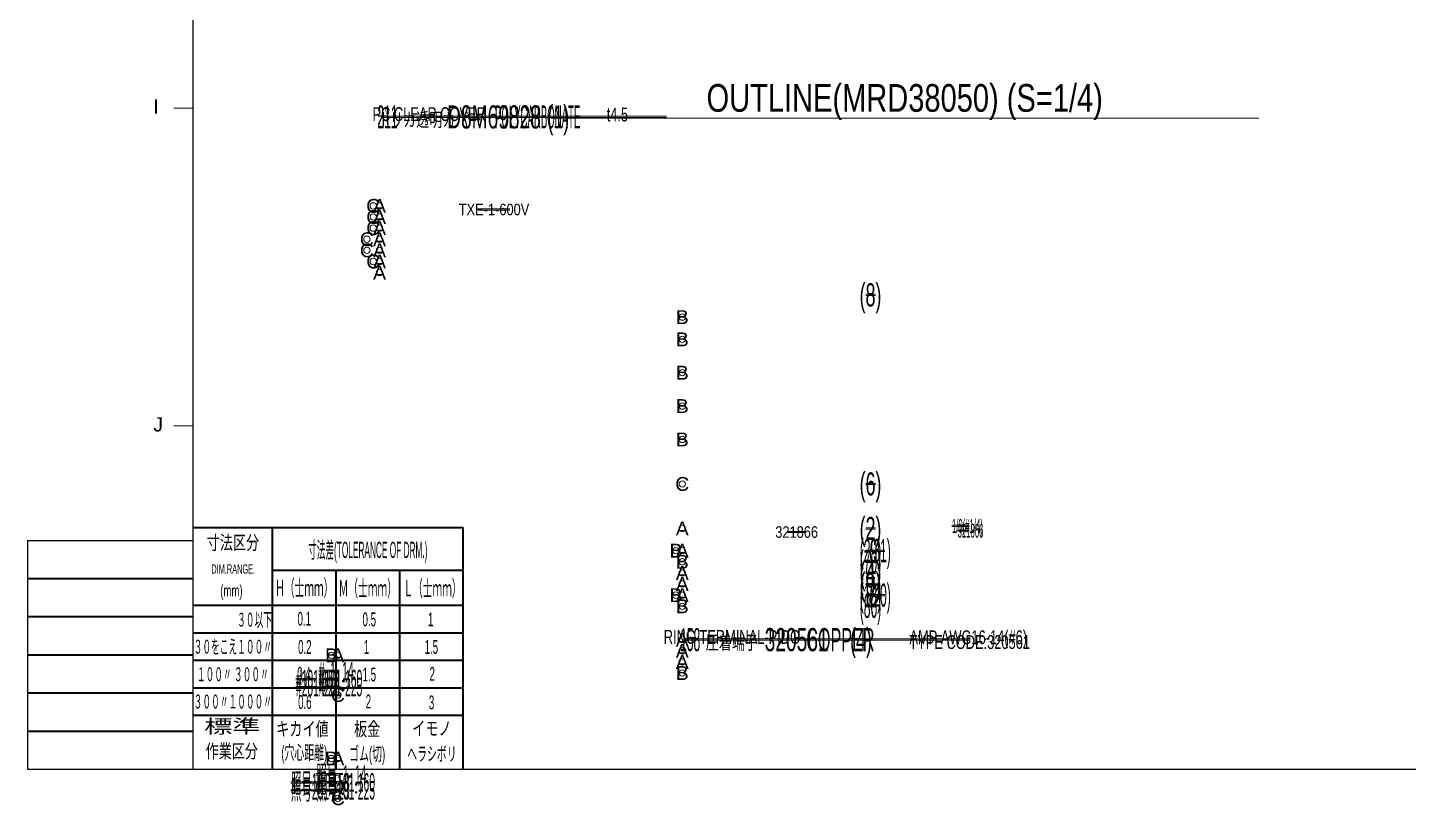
# Model space of a CAD drawing. Header units: millimetres. Extents: x 10 to 821, y 12 to 580.
# Drawn here: x 9.5 to 226.7, y 14.3 to 136.7 of the extents above; entities that cross this region are included whole.
import ezdxf
from ezdxf.enums import TextEntityAlignment as Align

# ---------------------------------------------------------------- set-up
doc = ezdxf.new("R2010")
doc.units = ezdxf.units.MM
doc.layers.add('05', color=7, linetype='Continuous')
doc.layers.add('図面枠B6M', color=7, linetype='Continuous')
doc.styles.add('HG丸ｺﾞｼｯｸM-PRO', font='')
doc.styles.get('HG丸ｺﾞｼｯｸM-PRO').set_extended_font_data('HG丸ｺﾞｼｯｸM-PRO')

# ---------------------------------------------------------------- blocks, each defined once
blk = doc.blocks.new('BLKF023')
at = {"layer": '図面枠B6M', "color": 2, "linetype": 'Continuous', "lineweight": 25}
for p, q in [((35.5, 574), (35.5, 20)), ((9.5, 56), (9.5, 20)), ((9.5, 56), (35.5, 56)), ((9.5, 20), (821, 20))]:
    blk.add_line(p, q, dxfattribs=at)
at = {"layer": '図面枠B6M', "color": 4, "linetype": 'Continuous', "lineweight": 13}
for p, q in [((32.5, 124), (35.5, 124)), ((32.5, 74), (35.5, 74))]:
    blk.add_line(p, q, dxfattribs=at)
at = {"layer": '図面枠B6M', "color": 3, "linetype": 'Continuous', "lineweight": 35}
for p, q in [((35.5, 58), (78, 58)), ((48, 58), (48, 20)), ((78, 58), (78, 20)), ((9.5, 50), (35.5, 50)), ((48, 51.3), (78, 51.3)), ((58, 51.3), (58, 20)), ((68, 51.3), (68, 20)), ((35.5, 45.8), (78, 45.8)), ((9.5, 44), (35.5, 44)), ((35.5, 41.47), (78, 41.47)), ((9.5, 38), (35.5, 38)), ((35.5, 37.15), (78, 37.15)), ((35.5, 32.82), (78, 32.82)), ((9.5, 32), (35.5, 32)), ((35.5, 28.5), (78, 28.5)), ((9.5, 26), (35.5, 26))]:
    blk.add_line(p, q, dxfattribs=at)
at = {"layer": '図面枠B6M', "color": 4, "linetype": 'Continuous', "lineweight": 13, "style": 'HG丸ｺﾞｼｯｸM-PRO'}
for s, width, p in [('I', 1.00207, (29.29, 122.45)), ('J', 1.005117, (29.29, 72.45))]:
    blk.add_text(s, height=2.25, dxfattribs=dict(at, width=width)).set_placement(p, align=Align.BOTTOM_LEFT)
for s, height, width, p in [('寸法区分', 2.182, 0.692256, (41.81, 53.9)), ('(mm)', 1.818, 0.619256, (41.57, 46.64)), ('標準', 2.182, 1.489301, (41.71, 25)), ('作業区分', 2.182, 0.692256, (41.62, 21.1)), ('(穴心距離)', 2.182, 0.521231, (53.03, 20.86)), ('ゴム(切)', 2.182, 0.521232, (62.93, 20.67)), ('ヘラシボリ', 2.182, 0.521228, (73.11, 20.67))]:
    blk.add_text(s, height=height, dxfattribs=dict(at, width=width)).set_placement(p, align=Align.BOTTOM_CENTER)
for s, height, width, p in [('寸法差(TOLERANCE OF DRM.)', 2.5455, 0.382528, (63.02, 54.5)), ('DIM.RANGE.', 1.455, 0.522543, (41.85, 51.49)), ('Ｈ（士ｍｍ）', 2.545, 0.439786, (53.03, 48.51)), ('Ｍ（士ｍｍ）', 2.545, 0.439786, (63.02, 48.46)), ('Ｌ（士ｍｍ）', 2.545, 0.439786, (73.2, 48.46)), ('３０以下', 2.182, 0.44793, (45.2, 43.52)), ('0.1', 2.182, 0.522424, (53.03, 43.67)), ('0.5', 2.182, 0.522424, (63.26, 43.57)), ('1', 2.18, 0.521199, (72.92, 43.57)), ('３０をこえ１００〃', 2.182, 0.44793, (41.79, 39.27)), ('0.2', 2.182, 0.522424, (53.12, 39.23)), ('1', 2.18, 0.521199, (62.83, 39.23)), ('1.5', 2.182, 0.522424, (73.02, 39.23)), ('１００〃 ３００〃', 2.182, 0.448161, (41.79, 34.93)), ('0.4', 2.182, 0.522424, (52.98, 34.99)), ('1.5', 2.182, 0.522424, (63.26, 34.9)), ('2', 2.18, 0.521199, (73.16, 34.99)), ('３００〃１０００〃', 2.182, 0.44793, (41.79, 30.64)), ('0.6', 2.182, 0.522424, (53.12, 30.56)), ('2', 2.18, 0.521199, (63.12, 30.65)), ('3', 2.18, 0.521199, (73.06, 30.51)), ('キカイ値', 2.182, 0.692256, (52.74, 26.33)), ('板金', 2.182, 0.692256, (62.93, 26.33)), ('イモノ', 2.182, 0.692256, (73.11, 26.42))]:
    blk.add_text(s, height=height, dxfattribs=dict(at, width=width)).set_placement(p, align=Align.MIDDLE_CENTER)
blk = doc.blocks.new('BLKF221')
at = {"layer": '05', "color": 4, "linetype": 'Continuous', "lineweight": 13}
blk.add_circle((64.875, 108.625), 0.5, dxfattribs=at)
at = {"layer": '05', "color": 4, "linetype": 'Continuous', "lineweight": 13, "style": 'HG丸ｺﾞｼｯｸM-PRO', "width": 1.042301}
blk.add_text('A', height=2.182, dxfattribs=at).set_placement((64.875, 108.625), align=Align.MIDDLE_CENTER)
blk = doc.blocks.new('BLKF222')
at = {"layer": '05', "color": 4, "linetype": 'Continuous', "lineweight": 13}
blk.add_circle((64.875, 106.875), 0.5, dxfattribs=at)
at = {"layer": '05', "color": 4, "linetype": 'Continuous', "lineweight": 13, "style": 'HG丸ｺﾞｼｯｸM-PRO', "width": 1.042301}
blk.add_text('A', height=2.182, dxfattribs=at).set_placement((64.875, 106.875), align=Align.MIDDLE_CENTER)
blk = doc.blocks.new('BLKF223')
at = {"layer": '05', "color": 4, "linetype": 'Continuous', "lineweight": 13}
blk.add_circle((64.875, 105.125), 0.5, dxfattribs=at)
at = {"layer": '05', "color": 4, "linetype": 'Continuous', "lineweight": 13, "style": 'HG丸ｺﾞｼｯｸM-PRO', "width": 1.042301}
blk.add_text('A', height=2.182, dxfattribs=at).set_placement((64.875, 105.125), align=Align.MIDDLE_CENTER)
blk = doc.blocks.new('BLKF224')
at = {"layer": '05', "color": 4, "linetype": 'Continuous', "lineweight": 13}
blk.add_circle((64.875, 103.375), 0.5, dxfattribs=at)
at = {"layer": '05', "color": 4, "linetype": 'Continuous', "lineweight": 13, "style": 'HG丸ｺﾞｼｯｸM-PRO', "width": 1.042301}
blk.add_text('A', height=2.182, dxfattribs=at).set_placement((64.875, 103.375), align=Align.MIDDLE_CENTER)
blk = doc.blocks.new('BLKF225')
at = {"layer": '05', "color": 4, "linetype": 'Continuous', "lineweight": 13}
blk.add_circle((64.875, 101.625), 0.5, dxfattribs=at)
at = {"layer": '05', "color": 4, "linetype": 'Continuous', "lineweight": 13, "style": 'HG丸ｺﾞｼｯｸM-PRO', "width": 1.042301}
blk.add_text('A', height=2.182, dxfattribs=at).set_placement((64.875, 101.625), align=Align.MIDDLE_CENTER)
blk = doc.blocks.new('BLKF228')
at = {"layer": '05', "color": 4, "linetype": 'Continuous', "lineweight": 13}
blk.add_circle((64.875, 99.875), 0.5, dxfattribs=at)
at = {"layer": '05', "color": 4, "linetype": 'Continuous', "lineweight": 13, "style": 'HG丸ｺﾞｼｯｸM-PRO', "width": 1.042301}
blk.add_text('A', height=2.182, dxfattribs=at).set_placement((64.875, 99.875), align=Align.MIDDLE_CENTER)
blk = doc.blocks.new('BLKF229')
at = {"layer": '05', "color": 4, "linetype": 'Continuous', "lineweight": 13}
blk.add_circle((112.5, 57.875), 0.5, dxfattribs=at)
at = {"layer": '05', "color": 4, "linetype": 'Continuous', "lineweight": 13, "style": 'HG丸ｺﾞｼｯｸM-PRO', "width": 1.042301}
blk.add_text('A', height=2.182, dxfattribs=at).set_placement((112.5, 57.875), align=Align.MIDDLE_CENTER)
blk = doc.blocks.new('BLKF234')
at = {"layer": '05', "color": 4, "linetype": 'Continuous', "lineweight": 13}
blk.add_circle((112.5, 54.375), 0.5, dxfattribs=at)
at = {"layer": '05', "color": 4, "linetype": 'Continuous', "lineweight": 13, "style": 'HG丸ｺﾞｼｯｸM-PRO', "width": 1.042301}
blk.add_text('A', height=2.182, dxfattribs=at).set_placement((112.5, 54.375), align=Align.MIDDLE_CENTER)
blk = doc.blocks.new('BLKF235')
at = {"layer": '05', "color": 4, "linetype": 'Continuous', "lineweight": 13}
blk.add_circle((112.5, 50.875), 0.5, dxfattribs=at)
at = {"layer": '05', "color": 4, "linetype": 'Continuous', "lineweight": 13, "style": 'HG丸ｺﾞｼｯｸM-PRO', "width": 1.042301}
blk.add_text('A', height=2.182, dxfattribs=at).set_placement((112.5, 50.875), align=Align.MIDDLE_CENTER)
blk = doc.blocks.new('BLKF236')
at = {"layer": '05', "color": 4, "linetype": 'Continuous', "lineweight": 13}
blk.add_circle((112.5, 49.125), 0.5, dxfattribs=at)
at = {"layer": '05', "color": 4, "linetype": 'Continuous', "lineweight": 13, "style": 'HG丸ｺﾞｼｯｸM-PRO', "width": 1.042301}
blk.add_text('A', height=2.182, dxfattribs=at).set_placement((112.5, 49.125), align=Align.MIDDLE_CENTER)
blk = doc.blocks.new('BLKF237')
at = {"layer": '05', "color": 4, "linetype": 'Continuous', "lineweight": 13}
blk.add_circle((112.5, 47.375), 0.5, dxfattribs=at)
at = {"layer": '05', "color": 4, "linetype": 'Continuous', "lineweight": 13, "style": 'HG丸ｺﾞｼｯｸM-PRO', "width": 1.042301}
blk.add_text('A', height=2.182, dxfattribs=at).set_placement((112.5, 47.375), align=Align.MIDDLE_CENTER)
blk = doc.blocks.new('BLKF238')
at = {"layer": '05', "color": 4, "linetype": 'Continuous', "lineweight": 13}
blk.add_circle((112.5, 40.375), 0.5, dxfattribs=at)
at = {"layer": '05', "color": 4, "linetype": 'Continuous', "lineweight": 13, "style": 'HG丸ｺﾞｼｯｸM-PRO', "width": 1.042301}
blk.add_text('A', height=2.182, dxfattribs=at).set_placement((112.5, 40.375), align=Align.MIDDLE_CENTER)
blk = doc.blocks.new('BLKF241')
at = {"layer": '05', "color": 4, "linetype": 'Continuous', "lineweight": 13}
blk.add_circle((64.875, 98.125), 0.5, dxfattribs=at)
at = {"layer": '05', "color": 4, "linetype": 'Continuous', "lineweight": 13, "style": 'HG丸ｺﾞｼｯｸM-PRO', "width": 1.042301}
blk.add_text('A', height=2.182, dxfattribs=at).set_placement((64.875, 98.125), align=Align.MIDDLE_CENTER)
blk = doc.blocks.new('BLKF242')
at = {"layer": '05', "color": 4, "linetype": 'Continuous', "lineweight": 13}
blk.add_circle((112.5, 38.625), 0.5, dxfattribs=at)
at = {"layer": '05', "color": 4, "linetype": 'Continuous', "lineweight": 13, "style": 'HG丸ｺﾞｼｯｸM-PRO', "width": 1.042301}
blk.add_text('A', height=2.182, dxfattribs=at).set_placement((112.5, 38.625), align=Align.MIDDLE_CENTER)
blk = doc.blocks.new('BLKF243')
at = {"layer": '05', "color": 4, "linetype": 'Continuous', "lineweight": 13}
blk.add_circle((112.5, 36.875), 0.5, dxfattribs=at)
at = {"layer": '05', "color": 4, "linetype": 'Continuous', "lineweight": 13, "style": 'HG丸ｺﾞｼｯｸM-PRO', "width": 1.042301}
blk.add_text('A', height=2.182, dxfattribs=at).set_placement((112.5, 36.875), align=Align.MIDDLE_CENTER)
blk = doc.blocks.new('BLKF244')
at = {"layer": '05', "color": 4, "linetype": 'Continuous', "lineweight": 13}
blk.add_circle((58.32, 37.92), 0.5, dxfattribs=at)
at = {"layer": '05', "color": 4, "linetype": 'Continuous', "lineweight": 13, "style": 'HG丸ｺﾞｼｯｸM-PRO', "width": 1.042301}
blk.add_text('A', height=2.18, dxfattribs=at).set_placement((58.32, 37.92), align=Align.MIDDLE_CENTER)
blk = doc.blocks.new('BLKF245')
at = {"layer": '05', "color": 4, "linetype": 'Continuous', "lineweight": 13}
blk.add_circle((58.32, 21.67), 0.5, dxfattribs=at)
at = {"layer": '05', "color": 4, "linetype": 'Continuous', "lineweight": 13, "style": 'HG丸ｺﾞｼｯｸM-PRO', "width": 1.042301}
blk.add_text('A', height=2.18, dxfattribs=at).set_placement((58.32, 21.67), align=Align.MIDDLE_CENTER)
blk = doc.blocks.new('BLKF253')
at = {"layer": '05', "color": 4, "linetype": 'Continuous', "lineweight": 13}
blk.add_circle((112.5, 35.125), 0.5, dxfattribs=at)
at = {"layer": '05', "color": 4, "linetype": 'Continuous', "lineweight": 13, "style": 'HG丸ｺﾞｼｯｸM-PRO', "width": 1.04272}
blk.add_text('B', height=2.182, dxfattribs=at).set_placement((112.5, 35.125), align=Align.MIDDLE_CENTER)
blk = doc.blocks.new('BLKF256')
at = {"layer": '05', "color": 4, "linetype": 'Continuous', "lineweight": 13}
blk.add_circle((57.32, 37.92), 0.5, dxfattribs=at)
at = {"layer": '05', "color": 4, "linetype": 'Continuous', "lineweight": 13, "style": 'HG丸ｺﾞｼｯｸM-PRO', "width": 1.04272}
blk.add_text('B', height=2.18, dxfattribs=at).set_placement((57.32, 37.92), align=Align.MIDDLE_CENTER)
blk = doc.blocks.new('BLKF257')
at = {"layer": '05', "color": 4, "linetype": 'Continuous', "lineweight": 13}
blk.add_circle((57.32, 21.67), 0.5, dxfattribs=at)
at = {"layer": '05', "color": 4, "linetype": 'Continuous', "lineweight": 13, "style": 'HG丸ｺﾞｼｯｸM-PRO', "width": 1.04272}
blk.add_text('B', height=2.18, dxfattribs=at).set_placement((57.32, 21.67), align=Align.MIDDLE_CENTER)
blk = doc.blocks.new('BLKF258')
at = {"layer": '05', "color": 4, "linetype": 'Continuous', "lineweight": 13}
blk.add_circle((112.5, 91.125), 0.5, dxfattribs=at)
at = {"layer": '05', "color": 4, "linetype": 'Continuous', "lineweight": 13, "style": 'HG丸ｺﾞｼｯｸM-PRO', "width": 1.04272}
blk.add_text('B', height=2.182, dxfattribs=at).set_placement((112.5, 91.125), align=Align.MIDDLE_CENTER)
blk = doc.blocks.new('BLKF259')
at = {"layer": '05', "color": 4, "linetype": 'Continuous', "lineweight": 13}
blk.add_circle((112.5, 87.625), 0.5, dxfattribs=at)
at = {"layer": '05', "color": 4, "linetype": 'Continuous', "lineweight": 13, "style": 'HG丸ｺﾞｼｯｸM-PRO', "width": 1.04272}
blk.add_text('B', height=2.182, dxfattribs=at).set_placement((112.5, 87.625), align=Align.MIDDLE_CENTER)
blk = doc.blocks.new('BLKF260')
at = {"layer": '05', "color": 4, "linetype": 'Continuous', "lineweight": 13}
blk.add_circle((112.5, 82.375), 0.5, dxfattribs=at)
at = {"layer": '05', "color": 4, "linetype": 'Continuous', "lineweight": 13, "style": 'HG丸ｺﾞｼｯｸM-PRO', "width": 1.04272}
blk.add_text('B', height=2.182, dxfattribs=at).set_placement((112.5, 82.375), align=Align.MIDDLE_CENTER)
blk = doc.blocks.new('BLKF261')
at = {"layer": '05', "color": 4, "linetype": 'Continuous', "lineweight": 13}
blk.add_circle((112.5, 77.125), 0.5, dxfattribs=at)
at = {"layer": '05', "color": 4, "linetype": 'Continuous', "lineweight": 13, "style": 'HG丸ｺﾞｼｯｸM-PRO', "width": 1.04272}
blk.add_text('B', height=2.182, dxfattribs=at).set_placement((112.5, 77.125), align=Align.MIDDLE_CENTER)
blk = doc.blocks.new('BLKF262')
at = {"layer": '05', "color": 4, "linetype": 'Continuous', "lineweight": 13}
blk.add_circle((112.5, 71.875), 0.5, dxfattribs=at)
at = {"layer": '05', "color": 4, "linetype": 'Continuous', "lineweight": 13, "style": 'HG丸ｺﾞｼｯｸM-PRO', "width": 1.04272}
blk.add_text('B', height=2.182, dxfattribs=at).set_placement((112.5, 71.875), align=Align.MIDDLE_CENTER)
blk = doc.blocks.new('BLKF265')
at = {"layer": '05', "color": 4, "linetype": 'Continuous', "lineweight": 13}
blk.add_circle((111.5, 54.375), 0.5, dxfattribs=at)
at = {"layer": '05', "color": 4, "linetype": 'Continuous', "lineweight": 13, "style": 'HG丸ｺﾞｼｯｸM-PRO', "width": 1.04272}
blk.add_text('B', height=2.182, dxfattribs=at).set_placement((111.5, 54.375), align=Align.MIDDLE_CENTER)
blk = doc.blocks.new('BLKF266')
at = {"layer": '05', "color": 4, "linetype": 'Continuous', "lineweight": 13}
blk.add_circle((112.5, 52.625), 0.5, dxfattribs=at)
at = {"layer": '05', "color": 4, "linetype": 'Continuous', "lineweight": 13, "style": 'HG丸ｺﾞｼｯｸM-PRO', "width": 1.04272}
blk.add_text('B', height=2.182, dxfattribs=at).set_placement((112.5, 52.625), align=Align.MIDDLE_CENTER)
blk = doc.blocks.new('BLKF267')
at = {"layer": '05', "color": 4, "linetype": 'Continuous', "lineweight": 13}
blk.add_circle((111.5, 47.375), 0.5, dxfattribs=at)
at = {"layer": '05', "color": 4, "linetype": 'Continuous', "lineweight": 13, "style": 'HG丸ｺﾞｼｯｸM-PRO', "width": 1.04272}
blk.add_text('B', height=2.182, dxfattribs=at).set_placement((111.5, 47.375), align=Align.MIDDLE_CENTER)
blk = doc.blocks.new('BLKF268')
at = {"layer": '05', "color": 4, "linetype": 'Continuous', "lineweight": 13}
blk.add_circle((112.5, 45.625), 0.5, dxfattribs=at)
at = {"layer": '05', "color": 4, "linetype": 'Continuous', "lineweight": 13, "style": 'HG丸ｺﾞｼｯｸM-PRO', "width": 1.04272}
blk.add_text('B', height=2.182, dxfattribs=at).set_placement((112.5, 45.625), align=Align.MIDDLE_CENTER)
blk = doc.blocks.new('BLKF557')
at = {"layer": '05', "color": 4, "linetype": 'Continuous', "lineweight": 13}
blk.add_circle((63.875, 108.625), 0.5, dxfattribs=at)
at = {"layer": '05', "color": 4, "linetype": 'Continuous', "lineweight": 13, "style": 'HG丸ｺﾞｼｯｸM-PRO', "width": 1.042931}
blk.add_text('C', height=2.182, dxfattribs=at).set_placement((63.875, 108.625), align=Align.MIDDLE_CENTER)
blk = doc.blocks.new('BLKF558')
at = {"layer": '05', "color": 4, "linetype": 'Continuous', "lineweight": 13}
blk.add_circle((63.875, 106.875), 0.5, dxfattribs=at)
at = {"layer": '05', "color": 4, "linetype": 'Continuous', "lineweight": 13, "style": 'HG丸ｺﾞｼｯｸM-PRO', "width": 1.042931}
blk.add_text('C', height=2.182, dxfattribs=at).set_placement((63.875, 106.875), align=Align.MIDDLE_CENTER)
blk = doc.blocks.new('BLKF559')
at = {"layer": '05', "color": 4, "linetype": 'Continuous', "lineweight": 13}
blk.add_circle((63.875, 105.125), 0.5, dxfattribs=at)
at = {"layer": '05', "color": 4, "linetype": 'Continuous', "lineweight": 13, "style": 'HG丸ｺﾞｼｯｸM-PRO', "width": 1.042931}
blk.add_text('C', height=2.182, dxfattribs=at).set_placement((63.875, 105.125), align=Align.MIDDLE_CENTER)
blk = doc.blocks.new('BLKF560')
at = {"layer": '05', "color": 4, "linetype": 'Continuous', "lineweight": 13}
blk.add_circle((62.875, 103.375), 0.5, dxfattribs=at)
at = {"layer": '05', "color": 4, "linetype": 'Continuous', "lineweight": 13, "style": 'HG丸ｺﾞｼｯｸM-PRO', "width": 1.042931}
blk.add_text('C', height=2.182, dxfattribs=at).set_placement((62.875, 103.375), align=Align.MIDDLE_CENTER)
blk = doc.blocks.new('BLKF561')
at = {"layer": '05', "color": 4, "linetype": 'Continuous', "lineweight": 13}
blk.add_circle((62.875, 101.625), 0.5, dxfattribs=at)
at = {"layer": '05', "color": 4, "linetype": 'Continuous', "lineweight": 13, "style": 'HG丸ｺﾞｼｯｸM-PRO', "width": 1.042931}
blk.add_text('C', height=2.182, dxfattribs=at).set_placement((62.875, 101.625), align=Align.MIDDLE_CENTER)
blk = doc.blocks.new('BLKF562')
at = {"layer": '05', "color": 4, "linetype": 'Continuous', "lineweight": 13}
blk.add_circle((63.875, 99.875), 0.5, dxfattribs=at)
at = {"layer": '05', "color": 4, "linetype": 'Continuous', "lineweight": 13, "style": 'HG丸ｺﾞｼｯｸM-PRO', "width": 1.042931}
blk.add_text('C', height=2.182, dxfattribs=at).set_placement((63.875, 99.875), align=Align.MIDDLE_CENTER)
blk = doc.blocks.new('BLKF563')
at = {"layer": '05', "color": 4, "linetype": 'Continuous', "lineweight": 13}
blk.add_circle((112.5, 64.875), 0.5, dxfattribs=at)
at = {"layer": '05', "color": 4, "linetype": 'Continuous', "lineweight": 13, "style": 'HG丸ｺﾞｼｯｸM-PRO', "width": 1.042931}
blk.add_text('C', height=2.182, dxfattribs=at).set_placement((112.5, 64.875), align=Align.MIDDLE_CENTER)
blk = doc.blocks.new('BLKF567')
at = {"layer": '05', "color": 4, "linetype": 'Continuous', "lineweight": 13}
blk.add_circle((58.32, 31.67), 0.5, dxfattribs=at)
at = {"layer": '05', "color": 4, "linetype": 'Continuous', "lineweight": 13, "style": 'HG丸ｺﾞｼｯｸM-PRO', "width": 1.042931}
blk.add_text('C', height=2.18, dxfattribs=at).set_placement((58.32, 31.67), align=Align.MIDDLE_CENTER)
blk = doc.blocks.new('BLKF568')
at = {"layer": '05', "color": 4, "linetype": 'Continuous', "lineweight": 13}
blk.add_circle((58.32, 15.42), 0.5, dxfattribs=at)
at = {"layer": '05', "color": 4, "linetype": 'Continuous', "lineweight": 13, "style": 'HG丸ｺﾞｼｯｸM-PRO', "width": 1.042931}
blk.add_text('C', height=2.18, dxfattribs=at).set_placement((58.32, 15.42), align=Align.MIDDLE_CENTER)

msp = doc.modelspace()

# ---------------------------------------------------------------- linework, layer by layer
at = {"layer": '05', "color": 4, "linetype": 'Continuous', "lineweight": 13}
for p, q in [((65.37, 122.72), (110, 122.72)), ((65.37, 122.52), (110, 122.52)), ((91.8, 122.41), (203.2, 122.41)), ((80.38, 108.16), (85.38, 108.16)), ((80.38, 107.96), (85.38, 107.96)), ((141.38, 94.73), (142.88, 94.73)), ((141.38, 94.53), (142.88, 94.53)), ((141.38, 64.97), (142.88, 64.97)), ((141.38, 64.77), (142.88, 64.77)), ((129, 57.41), (132, 57.41)), ((129, 57.21), (132, 57.21)), ((141.38, 57.98), (142.88, 57.98)), ((141.38, 57.77), (142.88, 57.77)), ((154.93, 58.37), (157.62, 58.37)), ((154.93, 58.17), (157.62, 58.17)), ((155.82, 57.62), (157.62, 57.62)), ((155.82, 57.42), (157.62, 57.42)), ((141.38, 54.47), (142.88, 54.47)), ((142.88, 54.47), (144.38, 54.47)), ((141.38, 54.27), (142.88, 54.27)), ((141.38, 52.73), (142.88, 52.73)), ((141.38, 52.53), (142.88, 52.53)), ((142.88, 54.27), (144.38, 54.27)), ((141.38, 50.98), (142.88, 50.98)), ((141.38, 50.77), (142.88, 50.77)), ((141.38, 49.23), (142.88, 49.23)), ((141.38, 49.03), (142.88, 49.03)), ((141.38, 47.48), (142.88, 47.48)), ((141.38, 47.28), (142.88, 47.28)), ((141.38, 45.73), (142.88, 45.73)), ((142.88, 47.48), (144.38, 47.48)), ((142.88, 47.28), (144.38, 47.28)), ((141.38, 45.53), (142.88, 45.53)), ((113, 40.48), (157.62, 40.48)), ((113, 40.27), (157.62, 40.27)), ((55.31, 35.55), (58.5, 35.55)), ((55.31, 35.3), (58.5, 35.3)), ((51.72, 34.27), (54.92, 34.27)), ((51.72, 34.07), (54.92, 34.07)), ((51.72, 33.02), (54.92, 33.02)), ((51.72, 32.82), (54.92, 32.82)), ((55.31, 34.3), (58.5, 34.3)), ((55.31, 34.05), (58.5, 34.05)), ((55.31, 33.05), (58.5, 33.05)), ((55.31, 32.8), (58.5, 32.8)), ((50.92, 18.02), (54.48, 18.02)), ((50.92, 17.82), (54.48, 17.82)), ((54.92, 19.3), (58.5, 19.3)), ((54.92, 19.05), (58.5, 19.05)), ((54.92, 18.05), (58.5, 18.05)), ((54.92, 17.8), (58.5, 17.8)), ((50.92, 16.77), (54.48, 16.77)), ((50.92, 16.57), (54.48, 16.57)), ((54.92, 16.8), (58.5, 16.8)), ((54.92, 16.55), (58.5, 16.55))]:
    msp.add_line(p, q, dxfattribs=at)

# ---------------------------------------------------------------- block references
for name in ['BLKF557', 'BLKF221', 'BLKF558', 'BLKF222', 'BLKF560', 'BLKF559', 'BLKF223', 'BLKF224', 'BLKF561', 'BLKF225', 'BLKF562', 'BLKF228', 'BLKF241', 'BLKF258', 'BLKF259', 'BLKF260', 'BLKF261', 'BLKF262', 'BLKF563', 'BLKF229', 'BLKF265', 'BLKF234', 'BLKF266', 'BLKF235', 'BLKF236', 'BLKF267', 'BLKF237', 'BLKF268', 'BLKF238', 'BLKF242', 'BLKF256', 'BLKF244', 'BLKF243', 'BLKF253', 'BLKF567', 'BLKF257', 'BLKF245', 'BLKF568']:
    msp.add_blockref(name, (0, 0), dxfattribs=at)
at = {"layer": '図面枠B6M', "color": 4, "linetype": 'Continuous', "lineweight": 13}
msp.add_blockref('BLKF023', (0, 0), dxfattribs=at)

# ---------------------------------------------------------------- texts
at = {"layer": '05', "color": 3, "linetype": 'Continuous', "lineweight": 35, "style": 'HG丸ｺﾞｼｯｸM-PRO'}
for s, height, width, p in [('OUTLINE(MRD38050) (S=1/4)', 4.3636, 0.783194, (147.5, 125.61)), ('PC CLEAR COVER', 2.1818, 0.691907, (72.69, 123.06)), ('211', 3.636, 0.389528, (66.12, 122.62)), ('D8M69828', 3.636, 0.619412, (82.88, 122.62)), ('POLYCARBONATE', 3.6364, 0.310163, (89.75, 122.62)), ('(1)', 3.636, 0.576968, (93, 122.62)), ('ポリカ透明カバー', 2.182, 0.692256, (72.69, 122.19)), ('TXE-1-600V', 1.818, 0.829657, (82.88, 108.06)), ('(8)', 3.636, 0.576968, (142.12, 94.62)), ('(6)', 3.636, 0.576968, (142.12, 64.88)), ('(2)', 3.636, 0.576968, (142.12, 57.88)), ('321866', 1.818, 0.828432, (130.5, 57.31)), ('(29)', 3.636, 0.391835, (142.12, 54.38)), ('(70)', 3.636, 0.391835, (142.12, 52.62)), ('(31)', 3.636, 0.391835, (143.62, 54.38)), ('(4)', 3.636, 0.576968, (142.12, 50.88)), ('(9)', 3.636, 0.576968, (142.12, 49.12)), ('(18)', 3.636, 0.391835, (142.12, 47.38)), ('(20)', 3.636, 0.391835, (143.62, 47.38)), ('(86)', 3.636, 0.391835, (142.12, 45.62)), ('RING TERMINAL-PIDG', 2.1818, 0.692588, (120.31, 40.81)), ('158', 3.636, 0.389528, (113.75, 40.38)), ('圧着端子', 2.182, 0.692256, (120.31, 39.94)), ('320561', 3.636, 0.619953, (130.5, 40.38)), ('COPPER', 3.636, 0.52205, (137.38, 40.38)), ('(4)', 3.636, 0.576968, (140.62, 40.38))]:
    msp.add_text(s, height=height, dxfattribs=dict(at, width=width)).set_placement(p, align=Align.MIDDLE_CENTER)
for s, height, width, p in [('t4.5', 2.182, 0.690457, (100.62, 123)), ('1/0(#1/4)', 2.182, 0.416603, (154.93, 58.27)), ('321866', 2.182, 0.416959, (155.82, 57.52)), ('AMP AWG16-14(#6)', 2.1818, 0.691624, (148.25, 40.75)), ('TYPE CODE:320561', 2.1818, 0.691751, (148.25, 40)), ('#101-158', 2.909, 0.4165, (51.72, 34.17)), ('#  1- 14', 2.909, 0.416371, (55.31, 35.42)), ('#101-160', 2.909, 0.4165, (55.31, 34.17)), ('#201-223', 2.909, 0.4165, (51.72, 32.92)), ('#201-225', 2.909, 0.4165, (55.31, 32.92)), ('照号101-158', 2.909, 0.416359, (50.92, 17.92)), ('照号  1- 14', 2.909, 0.416226, (54.91, 19.17)), ('照号101-160', 2.909, 0.416359, (54.91, 17.92)), ('照号201-223', 2.909, 0.416359, (50.92, 16.67)), ('照号201-225', 2.909, 0.416359, (54.91, 16.67))]:
    msp.add_text(s, height=height, dxfattribs=dict(at, width=width)).set_placement(p, align=Align.MIDDLE_LEFT)

doc.saveas('drawing.dxf')
